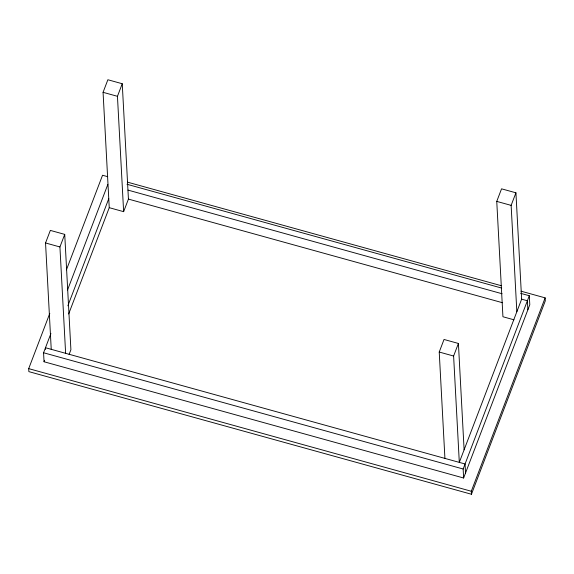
<?xml version="1.0" encoding="UTF-8"?>
<svg xmlns="http://www.w3.org/2000/svg" width="574" height="574" viewBox="0 0 574 574"><rect width="100%" height="100%" fill="white"/><g stroke="black" fill="none" stroke-linecap="round" stroke-linejoin="round"><path stroke-width="0.86" d="M51.237 349.329L45.54 242.967L50.34 230.404L64.726 234.386L70.903 349.738L69.102 354.452M103.069 92.321L107.869 79.75L122.248 83.739L128.433 199.092L123.632 211.662L109.247 207.68L103.069 92.321L117.448 96.31L123.632 211.662M65.623 353.311L59.926 246.956L64.726 234.386M117.448 96.31L122.248 83.739M520.984 291.169L545.142 297.863L545.3 300.862L471.455 494.25L28.858 371.629L28.7 368.63L49.802 313.375M66.426 269.845L102.545 175.242L107.725 176.677M520.675 293.343L529.307 295.732L529.795 304.729L463.627 478.006L44.047 361.756L43.567 352.759L50.921 333.501M67.538 289.978L107.812 184.512M44.047 361.756L44.593 360.321M67.861 305.791L108.766 198.683M68.665 313.956L109.247 207.68M444.922 458.396L439.225 352.041L444.025 339.471L458.411 343.46L464.108 449.815M513.931 319.797L502.932 316.748L496.754 201.395L501.554 188.824L515.933 192.807L521.637 299.169L459.308 462.386L453.611 356.024L458.411 343.46M516.837 311.739L511.133 205.377L515.933 192.807M463.627 478.006L463.146 469.008L529.307 295.732M471.455 494.25L471.29 491.251L545.142 297.863M496.754 201.395L511.133 205.377M127.564 182.173L501.138 285.673M126.998 184.268L501.683 288.076M127.952 190.094L502.071 293.745M521.637 299.169L527.391 300.762L527.872 309.759M128.433 199.092L502.551 302.742M45.54 242.967L59.926 246.956M439.225 352.041L453.611 356.024M43.567 352.759L463.146 469.008M28.7 368.63L471.29 491.251M465.543 472.976L465.062 463.979L45.482 347.736L45.576 349.372"/></g></svg>
